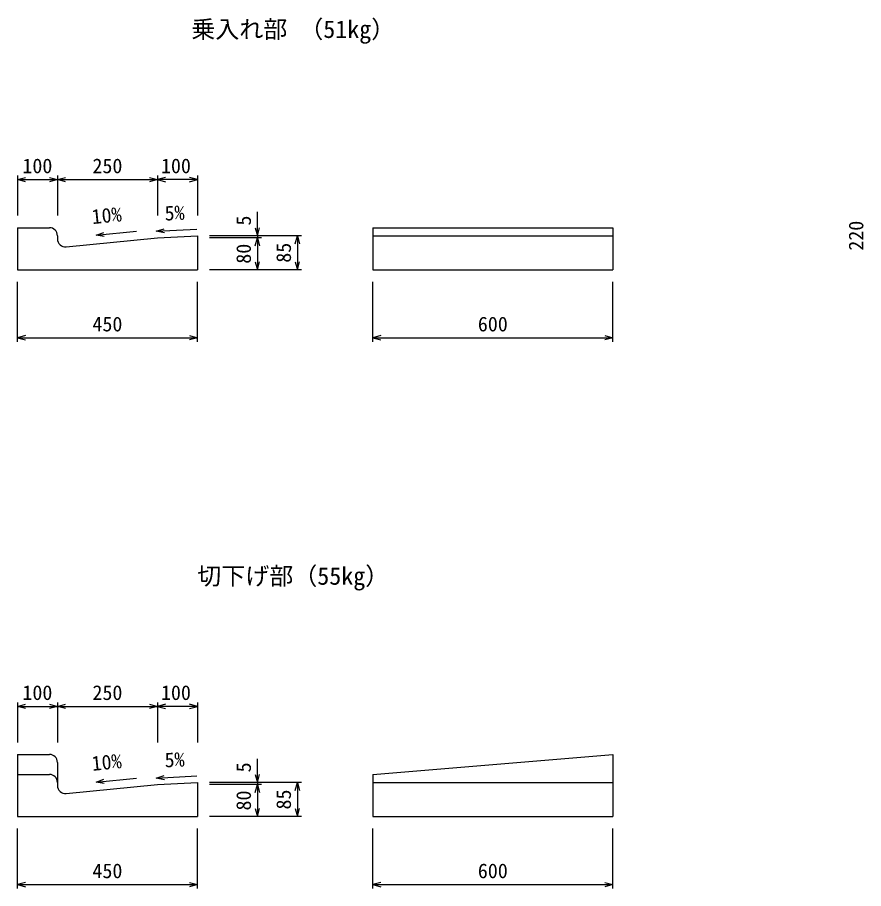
# Model space of a CAD drawing. Units: millimetres, scale not verified. Extents: x -8400 to 8400, y -5940 to 5940.
# Drawn here: x 3026 to 5140, y 472 to 2647 of the extents above; entities that cross this region are included whole.
import ezdxf
from ezdxf.enums import TextEntityAlignment as Align

# ---------------------------------------------------------------- set-up
doc = ezdxf.new("R2010")
doc.units = ezdxf.units.MM
doc.header["$LTSCALE"] = 20
for name, color, linetype, lineweight in [('0-0_DIM', 7, 'Continuous', 25), ('0-3_OUTLINE', 3, 'Continuous', 25), ('0-5_TXT', 7, 'Continuous', 25)]:
    doc.layers.add(name, color=color, linetype=linetype, lineweight=lineweight)
doc.styles.add('ＭＳ ゴシック', font='')
doc.styles.get('ＭＳ ゴシック').set_extended_font_data('MS Gothic')

msp = doc.modelspace()

# ---------------------------------------------------------------- linework, layer by layer
at = {"layer": '0-0_DIM'}
for p, q in [((3026.1, 2252.26), (3026.1, 2152.26)), ((3026.1, 2242.26), (3126.1, 2242.26)), ((3126.1, 2252.26), (3126.1, 2152.26)), ((3126.1, 2242.26), (3376.1, 2242.26)), ((3376.1, 2252.26), (3376.1, 2152.26)), ((3476.1, 2242.26), (3376.1, 2242.26)), ((3476.1, 2252.26), (3476.1, 2152.26)), ((3625.59, 2102.26), (3625.59, 2161.39)), ((3222.48, 2103.18), (3323.63, 2113.3)), ((3373.17, 2113.34), (3474.69, 2118.42)), ((3735.59, 2102.26), (3506.1, 2102.26)), ((3635.59, 2097.26), (3506.1, 2097.26)), ((3625.59, 2102.26), (3625.59, 2097.26)), ((3625.59, 2097.26), (3625.59, 2017.26)), ((3725.59, 2102.26), (3725.59, 2017.26)), ((3735.59, 2017.26), (3506.1, 2017.26)), ((3026.1, 1837.26), (3026.1, 1987.26)), ((3476.1, 1837.26), (3476.1, 1987.26)), ((3914.05, 1837.26), (3914.05, 1987.26)), ((4514.05, 1837.26), (4514.05, 1987.26)), ((3026.1, 1847.26), (3476.1, 1847.26)), ((3914.05, 1847.26), (4514.05, 1847.26)), ((3026.1, 936.83), (3026.1, 836.83)), ((3126.1, 936.83), (3126.1, 836.83)), ((3376.1, 936.83), (3376.1, 836.83)), ((3476.1, 936.83), (3476.1, 836.83)), ((3026.1, 926.83), (3126.1, 926.83)), ((3126.1, 926.83), (3376.1, 926.83)), ((3476.1, 926.83), (3376.1, 926.83)), ((3625.59, 736.83), (3625.59, 795.96)), ((3222.48, 737.76), (3323.63, 747.87)), ((3373.17, 747.92), (3474.69, 752.99)), ((3735.59, 736.83), (3506.1, 736.83)), ((3635.59, 731.83), (3506.1, 731.83)), ((3625.59, 736.83), (3625.59, 731.83)), ((3625.59, 731.83), (3625.59, 651.83)), ((3725.59, 736.83), (3725.59, 651.83)), ((3735.59, 651.83), (3506.1, 651.83)), ((3026.1, 471.83), (3026.1, 621.83)), ((3476.1, 471.83), (3476.1, 621.83)), ((3914.05, 471.83), (3914.05, 621.83)), ((4514.05, 471.83), (4514.05, 621.83)), ((3026.1, 481.83), (3476.1, 481.83)), ((3914.05, 481.83), (4514.05, 481.83))]:
    msp.add_line(p, q, dxfattribs=at)
for points in [[(3046.1, 2236.9), (3026.1, 2242.26), (3046.1, 2247.62)], [(3106.1, 2247.62), (3126.1, 2242.26), (3106.1, 2236.9)], [(3146.1, 2236.9), (3126.1, 2242.26), (3146.1, 2247.62)], [(3356.1, 2247.62), (3376.1, 2242.26), (3356.1, 2236.9)], [(3396.1, 2247.62), (3376.1, 2242.26), (3396.1, 2236.9)], [(3456.1, 2236.9), (3476.1, 2242.26), (3456.1, 2247.62)], [(3242.92, 2099.84), (3222.48, 2103.18), (3241.85, 2110.5)], [(3393.41, 2108.99), (3373.17, 2113.34), (3392.88, 2119.69)], [(3620.23, 2122.26), (3625.59, 2102.26), (3630.95, 2122.26)], [(3620.23, 2077.26), (3625.59, 2097.26), (3630.95, 2077.26)], [(3720.23, 2082.26), (3725.59, 2102.26), (3730.95, 2082.26)], [(3620.23, 2037.26), (3625.59, 2017.26), (3630.95, 2037.26)], [(3720.23, 2037.26), (3725.59, 2017.26), (3730.95, 2037.26)], [(3046.1, 1852.62), (3026.1, 1847.26), (3046.1, 1841.9)], [(3456.1, 1852.62), (3476.1, 1847.26), (3456.1, 1841.9)], [(3934.05, 1852.62), (3914.05, 1847.26), (3934.05, 1841.9)], [(4494.05, 1852.62), (4514.05, 1847.26), (4494.05, 1841.9)], [(3046.1, 921.47), (3026.1, 926.83), (3046.1, 932.19)], [(3106.1, 932.19), (3126.1, 926.83), (3106.1, 921.47)], [(3146.1, 921.47), (3126.1, 926.83), (3146.1, 932.19)], [(3356.1, 932.19), (3376.1, 926.83), (3356.1, 921.47)], [(3396.1, 932.19), (3376.1, 926.83), (3396.1, 921.47)], [(3456.1, 921.47), (3476.1, 926.83), (3456.1, 932.19)], [(3242.92, 734.41), (3222.48, 737.76), (3241.85, 745.08)], [(3393.41, 743.56), (3373.17, 747.92), (3392.88, 754.27)], [(3620.23, 756.83), (3625.59, 736.83), (3630.95, 756.83)], [(3620.23, 711.83), (3625.59, 731.83), (3630.95, 711.83)], [(3720.23, 716.83), (3725.59, 736.83), (3730.95, 716.83)], [(3620.23, 671.83), (3625.59, 651.83), (3630.95, 671.83)], [(3720.23, 671.83), (3725.59, 651.83), (3730.95, 671.83)], [(3046.1, 487.19), (3026.1, 481.83), (3046.1, 476.47)], [(3456.1, 487.19), (3476.1, 481.83), (3456.1, 476.47)], [(3934.05, 487.19), (3914.05, 481.83), (3934.05, 476.47)], [(4494.05, 487.19), (4514.05, 481.83), (4494.05, 476.47)]]:
    msp.add_lwpolyline(points, dxfattribs=at)
at = {"layer": '0-3_OUTLINE'}
for p, q in [((3026.1, 2122.26), (3026.1, 2017.26)), ((3026.1, 2122.26), (3106.1, 2122.26)), ((3914.05, 2122.26), (3914.05, 2017.26)), ((3126.1, 2102.26), (3126.1, 2094.36)), ((3148.09, 2074.46), (3376.1, 2097.26)), ((3376.1, 2097.26), (3476.1, 2102.26)), ((3476.1, 2102.26), (3476.1, 2017.26)), ((3914.05, 2102.26), (4514.05, 2102.26)), ((3026.1, 2017.26), (3476.1, 2017.26)), ((3914.05, 2017.26), (4514.05, 2017.26)), ((3026.1, 806.83), (3026.1, 651.83)), ((3026.1, 806.83), (3106.1, 806.83)), ((3914.05, 756.83), (4514.05, 806.83)), ((4514.05, 806.83), (4514.05, 651.83)), ((3126.1, 786.83), (3126.1, 728.93)), ((3026.1, 756.83), (3106.1, 756.83)), ((3914.05, 756.83), (3914.05, 651.83)), ((3148.09, 709.03), (3376.1, 731.83)), ((3376.1, 731.83), (3476.1, 736.83)), ((3476.1, 736.83), (3476.1, 651.83)), ((3914.05, 736.83), (4514.05, 736.83)), ((3026.1, 651.83), (3476.1, 651.83)), ((3914.05, 651.83), (4514.05, 651.83))]:
    msp.add_line(p, q, dxfattribs=at)
msp.add_lwpolyline([(3914.05, 2122.26), (4514.05, 2122.26), (4514.05, 2017.26)], dxfattribs=at)
for centre, start, end in [((3106.1, 2102.26), 0, 90), ((3146.1, 2094.36), 180.02131, 275.71059), ((3106.1, 786.83), 0, 90), ((3106.1, 736.83), 0, 90), ((3146.1, 728.93), 180.02131, 275.71059)]:
    msp.add_arc(centre, 20, start, end, dxfattribs=at)

# ---------------------------------------------------------------- texts
at = {"layer": '0-0_DIM', "style": 'ＭＳ ゴシック'}
for s, p in [('100', (3038.6, 2247.26)), ('250', (3213.6, 2247.26)), ('100', (3384.79, 2247.26)), ('450', (3213.6, 1852.26)), ('600', (4176.55, 1852.26)), ('100', (3038.6, 931.83)), ('250', (3213.6, 931.83)), ('100', (3384.79, 931.83)), ('450', (3213.6, 486.83)), ('600', (4176.55, 486.83))]:
    msp.add_text(s, height=36.66, dxfattribs=at).set_placement(p, align=Align.BOTTOM_LEFT)
for s, rotation, p in [('5%', 2.862, (3395.18, 2128.85)), ('10%', 5.711, (3214.48, 2120.16)), ('5', 90, (3620.59, 2127.49)), ('220', 90, (5150.79, 2064.76)), ('80', 90, (3620.59, 2032.26)), ('85', 90, (3720.59, 2034.76)), ('10%', 5.711, (3214.48, 754.73)), ('5%', 2.862, (3395.18, 763.42)), ('5', 90, (3620.59, 762.06)), ('80', 90, (3620.59, 666.83)), ('85', 90, (3720.59, 669.33))]:
    msp.add_text(s, height=36.66, rotation=rotation, dxfattribs=at).set_placement(p, align=Align.BOTTOM_LEFT)
at = {"layer": '0-5_TXT', "style": 'ＭＳ ゴシック'}
for s, p in [('乗入れ部 （51kg）', (3460.45, 2582.73)), ('切下げ部（55kg）', (3475.45, 1217.31))]:
    msp.add_text(s, height=43.99, dxfattribs=at).set_placement(p, align=Align.BOTTOM_LEFT)

doc.saveas('drawing.dxf')
